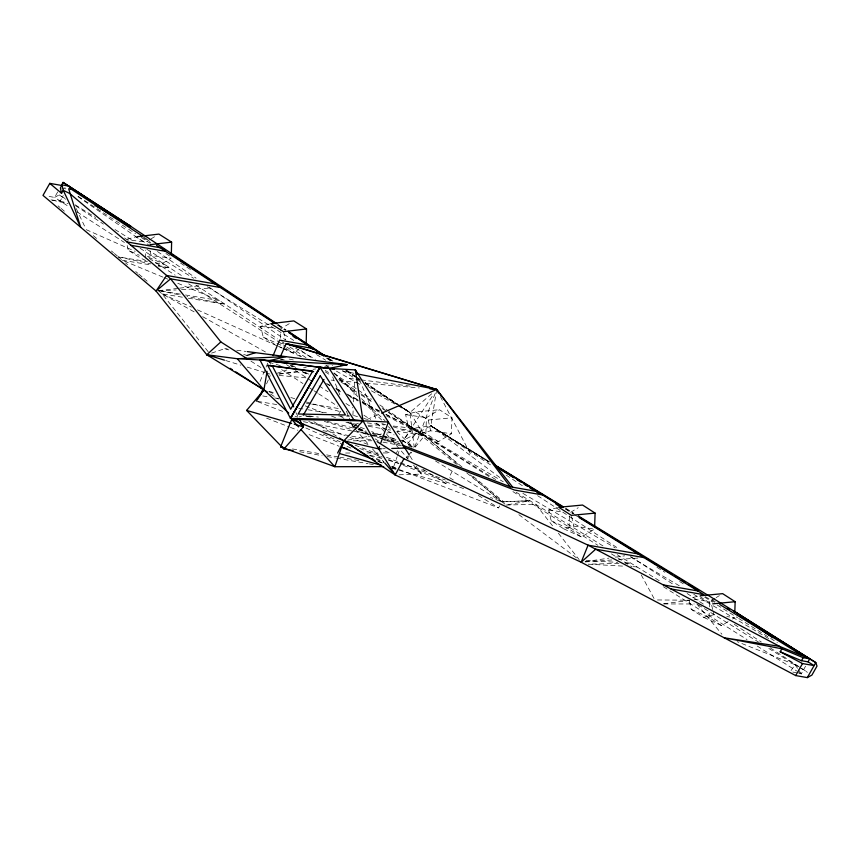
<?xml version="1.0" encoding="UTF-8"?>
<svg xmlns="http://www.w3.org/2000/svg" width="860" height="860" viewBox="0 0 860 860"><rect width="100%" height="100%" fill="white"/><g stroke="black" fill="none" stroke-linecap="round" stroke-linejoin="round"><path stroke-width="0.64" stroke-dasharray="4.3 3.22" d="M145.415 258.043L145.609 250.045M280.478 338.195L280.704 328.864L289.444 323.564M438.396 441.675L425.883 433.612L426.42 417.637L439.46 409.725L451.973 417.788L451.435 433.762L438.396 441.675L420.572 433.472L408.059 425.41L405.619 414.66L415.692 411.972L439.46 409.725M557.549 507.637L548.734 509.991L551.174 520.73L563.687 528.792L573.76 526.105L594.55 529.083L581.51 536.995L568.997 528.943L569.492 514.302M728.097 621.64L721.583 625.596L709.07 617.544L709.242 612.223M709.425 606.891L709.597 601.57L715.036 598.27M354.062 427.818L352.32 425.808L352.535 421.819M352.89 415.165L353.256 408.5M353.611 401.846L354.761 380.55M436.665 389.494L430.849 425.84L402.673 440.707L398.933 440.718M393.719 466.604L397.127 456.735M397.556 455.51L399.685 449.339M414.81 446.899L435.719 391.999M260.096 381.378L265.589 368.263M266.095 367.08L268.094 362.307M266.557 383.893L270.233 375.53M396.481 452.919L397.599 450.704M400.986 444.039L433.709 393.955M391.805 468.248L445.996 483.471L448.06 479.396M452.199 471.258L449.092 477.364L454.725 480.837M392.096 466.776L498.617 507.905L499.649 505.873M57.695 191.952L54.599 197.413L46.87 196.069M51.041 199.896L60.146 201.079L63.242 195.618M798.822 673.337L801.24 673.853L805.562 666.21M338.346 414.8L340.882 411.026M406.737 459.466L411.575 452.263M791.028 670.563L795.134 664.737L737.149 641.657M407.575 443.728L417.25 431.978M415.187 447.114L424.517 435.784L409.93 412.499L398.76 405.049M406.092 457.939L407.737 455.983M408.565 455.004L411.037 452.07M431.72 393.762L409.93 412.499L414.176 446.877M150.177 239.402L145.802 242.047L128.258 239.854M151.263 238.736L154.542 236.747M283.273 348.472L293.045 352.89L298.506 349.579M570.621 512.302L578.232 507.69M716.122 597.614L719.379 595.636M732.451 619.007L734.623 617.684L726.818 616.566M64.898 198.445L59.2 194.919L54.599 197.413L69.176 206.884M350.837 422.142L352.32 425.808L358.426 423.174M366.983 419.497L380.432 413.703M211.571 353.116L224.772 348.655L227.427 349.01M277.232 373.219L286.821 369.972M299.173 416.928L301.527 416.132M127.022 239.209L135.912 236.833L148.629 244.863M147.382 256.635L151.188 255.613L171.248 258.118L158.143 266.073L170.087 268.03L158.466 265.536M274.877 344.484L263.224 337.109L260.655 326.359L269.546 323.983M281.016 343.796L283.553 343.108M420.572 433.472L430.645 430.785L451.435 433.762M692.579 597.582L698.879 595.905M689.344 600.979L691.246 609.342L703.749 617.394L713.821 614.707L716.423 615.083M466.69 472.849L506.088 505.078L529.878 500.713L501.713 501.799L490.437 497.445M347.73 440.116L381.614 433.999M386.828 433.053L392.042 432.107M585.133 561.655L608.869 558.14M615.459 557.172L624.693 555.807M278.984 373.95L297.323 371.445M313.04 369.305L315.663 368.94M663.716 603.784L689.494 600.377M158.67 290.712L178.267 288.326M179.579 288.164L199.176 285.778M279.027 374.1L297.517 371.993M415.692 411.972L428.205 420.035L451.973 417.788M585.187 561.946L611.89 559.967M618.566 559.484L638.593 558M303.601 367.8L306.235 367.618M324.693 366.274L332.605 365.704M435.461 460.938L501.713 501.799L529.878 500.713M158.745 290.884L176.171 289.938M181.525 289.648L211.023 288.046M357.169 428.904L352.32 425.808L356.244 425.678M368.048 425.313L378.54 424.98L408.274 459.057M382.592 448.759L385.215 448.673M399.104 474.806L421.4 474.096L416.369 466.174M506.088 505.078L535.543 504.218L554.302 528.051M618.91 563.418L588.519 564.171L623.79 566.17M625.521 563.257L630.799 563.117L625.553 562.816M353.202 440.804L371.961 440.771M384.022 440.75L397.675 440.718M345.656 453.026L351.02 453.016M367.102 452.983L377.819 452.962M383.184 452.951L389.881 452.94L382.399 450.038M663.748 603.957L694.203 603.957M657.481 599.957L689.451 600.194M338.722 416.014L345.301 416.143M346.612 416.175L349.246 416.229M632.949 566.654L636.862 566.869L638.109 569.148M586.154 560.57L617.673 562.365M279.102 375.444L305.816 377.819M331.186 380.088L333.852 380.324M339.195 380.797L357.889 382.474M365.898 383.184L419.315 387.946M309.148 415.971L318.372 417.079M367.145 422.894L384.28 424.937M393.418 426.033L412.854 428.355L430.849 425.84L488.018 460.788M260.655 326.359L275.694 328.24M349.246 378.357L354.546 379.034M355.868 379.206L359.846 379.712M361.168 379.883L411.499 386.29M236.736 350.224L246.046 351.439M405.619 414.66L426.42 417.637M548.734 509.991L563.031 512.033M694.009 599.334L709.597 601.57M280.07 359.243L285.219 360.06L281.424 359.415M162.97 277.135L122.464 260.322L118.454 256.925L147.415 261.601M155.316 262.88L164.529 264.364L148.629 257.323M122.464 260.322L151.564 265.03M180.288 294.12L158.111 290.476L162.11 293.862L194.575 312.115M185.513 294.98L219.44 300.57L176.472 282.736M208.217 351.772L162.11 293.862L183.072 297.313M188.319 298.183L224.987 304.236L186.964 296.41M262.773 395.955L269.395 397.062M274.684 397.933L278.651 398.599M306.429 403.211L310.406 403.867M311.728 404.082L339.506 408.693M257.656 401.394L277.5 404.694M298.667 408.21L306.601 409.521M307.923 409.747L326.445 412.821M307.826 416.014L314.394 417.121M345.967 422.475L356.491 424.26M368.327 426.27L386.742 429.387M388.053 429.613L390.687 430.054M61.694 188.147L66.951 189.06L64.726 187.598M292.443 448.931L318.748 453.521M326.639 454.897L338.474 456.961M339.786 457.197L359.523 460.637M299.688 451.737L322.048 455.628M327.316 456.552L335.207 457.928M336.518 458.154L368.08 463.658M369.402 463.895L373.348 464.583M391.762 467.786L397.019 468.711L392.16 466.539M303.473 421.679L353.073 431.193M354.385 431.451L371.348 434.698M372.66 434.956L383.098 436.955M384.398 437.202L396.148 439.46M322.962 430.623L350.375 435.88M351.686 436.127L372.563 440.137M383.012 442.137L401.287 445.641M342.301 370.972L354.105 373.294M159.423 290.744L180.406 295.055M792.759 672.047L797.607 673.079M118.454 256.925L150.726 263.87M289.089 359.05L294.238 360.157M52.352 200.186L68.026 203.616M346.763 415.294L349.3 415.928M310.352 417.003L303.881 415.348L310.256 417.24M327.208 421.335L353.137 427.99M358.319 429.323L366.091 431.322M372.573 432.978L380.356 434.977L371.595 431.58M382.84 435.612L396.481 439.116M60.146 201.079L66.155 202.724M370.391 455.262L383.291 458.885M388.462 460.337L398.782 463.228M400.072 463.594L424.582 470.474M269.062 391.332L275.469 393.16M290.841 397.556L294.69 398.653M306.224 401.953L342.097 412.219M353.632 415.52L357.481 416.616M363.887 418.444L366.446 419.185M381.829 423.582L385.667 424.679M393.106 426.807L424.517 435.784L378.142 403.791M324.295 421.411L351.095 429.366M357.481 431.258L368.962 434.676M370.241 435.052L380.442 438.084M381.722 438.46L399.363 443.706M224.772 348.655L229.814 350.203M243.702 354.46L248.755 355.997M268.954 362.189L280.317 365.672M225.718 360.544L240.864 365.177M247.175 367.113L264.858 372.531M266.116 372.907L269.9 374.068M352.32 425.808L357.33 427.742M358.577 428.226L366.102 431.129M372.369 433.548L383.646 437.912M384.893 438.396L399.932 444.201M355.094 445.179L378.905 454.37M386.43 457.284L445.329 480.02M378.314 461.444L383.323 463.389M268.943 391.805L275.2 394.224M305.246 405.866L322.769 412.66M331.53 416.057L336.539 418.003M347.805 422.367L359.071 426.732M360.329 427.216L365.328 429.161M382.829 435.934L398.771 442.115M408.349 445.824L411.94 447.221M368.155 433.397L358.147 429.527L369.305 436.654M373.165 435.343L400.695 445.996M257.581 401.663L285.036 412.305M295.023 416.175L297.517 417.143M308.751 421.497L344.946 435.525M349.945 437.46L369.908 445.2M359.663 448.415L382.184 457.133M388.451 459.552L398.459 463.433M403.469 465.367L466.045 489.587M266.611 418.175L289.111 426.893M290.358 427.377L297.861 430.279M309.106 434.633L339.098 446.265M377.841 461.272L384.087 463.701M391.59 466.604L397.019 468.711M164.196 277.64L167.883 279.167M86.226 229.663L135.17 251.356M305.816 427.957L352.03 448.597M376.347 459.466L383.646 462.734M127.183 245.519L128.323 250.303L139.309 255.269M145.921 260.548L141.04 258.333L128.323 250.303M263.224 337.109L280.317 344.849L284.563 347.537M278.382 346.257L282.048 347.913M162.11 293.862L191.404 307.106M197.499 309.869L281.693 347.935M282.918 348.493L301.215 356.771M408.059 425.41L425.883 433.612M551.174 520.73L568.997 528.943M563.687 528.792L581.51 536.995M691.246 609.342L709.07 617.544M703.749 617.394L721.583 625.596M323.296 434.031L340.291 441.889M369.435 455.37L384.001 462.11M290.669 365.543L293.056 366.769M302.58 371.66L308.536 374.723M327.585 384.517L329.971 385.742M335.927 388.795L341.882 391.859M347.827 394.923L360.931 401.652M362.125 402.265L379.98 411.445M385.936 414.509L414.52 429.194L385.957 414.337M291.97 365.435L296.721 367.908M305.053 372.24L308.622 374.1M326.467 383.388L330.036 385.248M335.991 388.333L341.936 391.429M346.698 393.912L357.405 399.481M362.167 401.953L380.012 411.241M290.594 365.629L292.959 366.865M302.43 371.832L308.353 374.928M336.754 389.816L342.678 392.912M349.784 396.632L358.061 400.975M362.802 403.458L379.367 412.133M386.473 415.853L424.517 435.784L397.255 431.172L412.854 428.355L503.25 481.761M295.56 348.16L315.405 359.319M325.908 365.231L328.24 366.543M336.41 371.144L362.082 385.581M371.423 390.838L397.094 405.275M398.266 405.931L409.93 412.499L398.739 405.071M202.691 316.684L266.45 352.546M522.88 493.361L615.244 547.928M630.251 556.796L679.894 586.122M693.74 594.314L768.786 638.647M565.762 508.314L573.77 513.205M489.211 461.734L430.849 425.84L502.208 479.353M565.869 508.883L573.878 513.807M489.028 461.82L430.849 425.84L492.673 466.281M565.299 508.98L573.233 513.882M574.372 514.592L577.769 516.688M711.833 599.592L715.23 601.688M495.65 479.547L412.854 428.355L402.673 440.707L413.155 447.168M516.183 492.242L603.591 546.293M617.2 554.7L659.33 580.758M697.987 604.666L758.563 642.119M768.851 648.483L798.488 666.812M799.606 667.5L807.433 672.337M797.854 671.714L803.261 675.1M478.353 495.414L498.617 507.905M423.389 469.528L445.996 483.471M75.142 204.809L95.643 217.526M115.004 229.534L133.214 240.832M146.888 249.314L193.575 278.274M207.238 286.756L293.776 340.442M316.555 354.567L325.66 360.222M342.742 370.821L355.277 378.583M356.406 379.292L359.824 381.41M367.8 386.355L396.267 404.017M400.825 406.844L409.93 412.499L398.771 405.135M488.942 461.981L430.849 425.84L488.792 462.089M705.372 596.636L714.477 602.312M656.933 567.299L664.887 572.276M679.658 581.51L684.205 584.359M704.652 597.152L712.607 602.129M717.143 604.967L737.601 617.77M738.729 618.48L777.365 642.646M489.114 476.558L412.854 428.355L456.391 464.335M512.904 491.597L597.883 545.304M611.471 553.904L631.81 566.751M663.436 586.746L747.028 639.582M757.187 646.01L796.725 670.993M285.617 348.203L293.045 352.89M250.97 361.157L262.139 368.273M270.588 394.106L278.361 399.062M313.868 421.712L337.163 436.579M699.922 596.571L711.392 603.957L713.015 611.127M77.067 211.969L124.42 242.477M149.231 258.462L175.16 275.168M188.695 283.875L285.713 346.376M286.842 347.096L301.505 356.545M325.209 371.821L330.853 375.454M341.001 381.99L356.803 392.171M361.318 395.073L372.606 402.351M382.764 408.887L387.279 411.8M388.408 412.52L424.517 435.784L388.838 412.262M78.195 196.392L135.547 233.748M141.169 237.414L150.167 243.273M165.905 253.528L170.409 256.463M180.525 263.052L191.769 270.373M326.714 358.287L331.218 361.211M345.827 370.735L354.825 376.594M355.954 377.336L360.447 380.26M364.952 383.194L397.556 404.437M398.685 405.167L409.93 412.499L400.954 406.608M286.541 364.661L289.906 366.865M295.507 370.52L306.719 377.852M307.837 378.583L311.202 380.776M319.049 385.904L328.015 391.762M345.957 403.48L352.675 407.866M363.877 415.187L370.606 419.583M376.207 423.238L386.29 429.828M387.409 430.559L394.127 434.945M401.975 440.073L412.402 446.888M281.618 369.596L302.913 383.506M309.643 387.903L313.008 390.096M314.126 390.827L317.49 393.02M318.608 393.762L337.668 406.21M340.582 416.251L343.925 418.433M350.611 422.808L358.416 427.904M359.534 428.635L368.456 434.461M375.143 438.826L378.486 441.019M506.164 475.107L524.149 486.867M537.629 495.693L617.437 547.895M630.928 556.721L673.649 584.66M687.129 593.486L703.996 604.515M734.343 624.371L761.315 642.011M770.313 647.903L800.66 667.747M801.789 668.489L807.411 672.165M142.846 237.403L150.704 242.552M326.886 358.05L331.379 360.996M345.967 370.563L357.19 377.916M358.308 378.658L360.555 380.131M365.048 383.065L399.835 405.877M144.308 237.36L148.78 240.305M277.425 325.123L285.251 330.283M327.316 358.018L331.777 360.963M346.29 370.542L355.223 376.422M365.274 383.055L397.653 404.394L365.263 382.711M59.2 194.919L65.779 199.251M75.669 205.776L103.436 224.084M124.539 238.005L128.989 240.929M140.094 248.25L182.427 276.167M195.886 285.036L277.543 338.883M282.015 341.829L284.252 343.301M289.841 346.988L306.612 358.05M325.209 370.305L328.552 372.52M338.603 379.142L356.459 390.913M360.931 393.858L373.208 401.964M382.141 407.844L384.377 409.317M277.909 324.908L285.746 330.1M328.251 358.308L332.734 361.275M347.279 370.929L355.105 376.121M356.223 376.863L359.587 379.099M365.177 382.808L397.621 404.329M278.167 324.629L285.982 329.842M329.531 358.878L332.885 361.114M347.397 370.8L355.212 376.003M77.981 196.671L145.297 243.122M157.434 251.496L196.058 278.156M209.302 287.294L285.445 339.829M300.903 350.493L311.933 358.104M334.002 373.337L357.179 389.322M358.287 390.085L371.531 399.223M518.87 514.667L579.586 560.193M461.927 466.948L423.776 435.106L458.197 464.55M473.279 476.418L504.207 502.24M58.082 205.852L60.092 207.55M61.092 208.41L65.113 211.807M93.278 235.629L97.309 239.037M111.402 250.97L113.423 252.668M114.423 253.517L117.444 256.076M125.517 262.902L127.559 264.622M135.708 271.524L137.74 273.243M138.761 274.103L142.835 277.543M143.846 278.414L147.92 281.854M470.334 474.946L501.713 501.799M334.088 372.982L356.599 394.063M361.49 398.653L384.979 420.647M396.718 431.645L413.359 447.232M333.97 373.1L357.825 396.567M362.598 401.265L381.679 420.046M388.365 426.625L390.268 428.506M413.531 465.077L421.4 474.096M354.943 428.817L368.94 444.856M372.434 448.866L383.807 461.895M696.847 603.957L721.905 634.239M558.376 533.243L578.769 559.15M795.134 664.737L797.843 668.79M798.521 669.8L801.24 673.853M409.908 455.983L413.499 461.637M641.205 574.856L654.202 598.796M440.363 396.557L471.774 456.531M269.47 361.952L270.696 364.307M295.894 412.531L298.356 417.24M76.218 208.561L85.677 228.491M359.458 379.701L375.96 418.852M332.648 376.949L340.022 395.267M346.419 411.155L350.353 420.927M283.531 331.68L285.52 340.044M150.049 250.84L151.188 255.613M713.284 612.32L713.821 614.707M571.588 516.548L573.76 526.105M428.205 420.035L430.645 430.785"/><path stroke-width="1.29" d="M171.344 254.13L171.624 242.133L158.906 234.092L137.181 236.683M306.149 344.935L306.525 328.95L293.808 320.909L270.814 323.65L283.531 331.68L306.525 328.95M594.647 526.417L595.088 513.108L582.575 505.046L558.807 507.292L571.32 515.355L595.088 513.108M734.795 612.363L735.149 601.71L722.647 593.658L700.201 595.776M267.062 371.359L263.934 389.86L246.616 410.424L283.908 448.985L303.387 426.872L303.494 424.26M395.417 473.742L395.181 474.935L581.177 562.236L795.704 675.573L807.303 677.605L811.904 675.1L817 666.091L815.796 662.587L733.838 611.062L578.339 516M380.862 442.771L388.365 422.002L363.049 420.873L343.817 440.825L334.852 466.711L280.607 446.867L291.733 419.433L294.475 418.508L303.387 426.872L294.195 424.206M377.121 441.631L403.921 458.724L395.181 474.935L378.658 448.888L379.539 446.437M273.093 355.631L279.586 340.141L307.611 345.032M260.128 395.525L263.278 388.354M280.296 356.932L286.068 343.785L312.803 348.45M247.368 351.611L347.107 364.651L329.197 368.402L320.2 367.381L290.497 418.411L259.849 359.76L329.197 368.402L355.341 369.908L409.188 454.843M337.614 453.037L343.817 440.825L378.658 448.888L381.281 448.802M115.681 217.279L63.092 182.395L61.393 185.405L49.794 183.374L43 195.392L156.058 291.035L206.776 354.739L263.934 389.86L288.745 413.133M62.071 184.911L60.372 187.91L61.544 193.317L63.242 190.318L62.071 184.911L68.65 186.061L130.774 226.33L277.049 323.876M780.203 651.783L801.466 660.695L808.034 661.834L814.097 665.586L802.498 663.565L780.203 651.783L781.901 648.784L779.611 646.365L588.079 545.175L403.921 458.724M801.466 660.695L803.165 657.685L809.733 658.835L808.034 661.834M795.704 675.573L802.498 663.565M807.303 677.605L815.796 662.587L753.532 624.285M290.411 418.239L319.952 367.22L329.197 368.402L363.049 420.873L378.658 448.888M319.952 367.22L290.497 418.411L299.581 419.583L303.387 426.872M303.214 415.294L323.973 379.421M256.334 401.179L263.934 389.86L237.36 358.738L206.776 354.739L220.826 341.925L247.615 359.018M381.657 413.176L436.665 389.494L512.711 487.222M246.96 355.492L255.355 352.654M268.847 360.781L285.939 356.653L237.36 358.738L347.107 364.651L340.549 365.543M149.909 244.713L171.624 242.133M712.703 603.838L735.149 601.71M340.517 365.135L347.107 364.651M391.773 448.469L404.888 448.049M383.678 466.625L334.852 466.711L301.193 429.806M290.691 418.422L353.804 419.702L363.049 420.873L355.341 369.908L356.879 373.573M298.538 426.893L291.733 419.433L363.049 420.873M429.989 388.903L432.666 389.139M259.849 359.76L320.2 367.381M267.739 365.371L312.76 371.047L290.669 409.231L267.739 365.371L313.663 371.692M432.698 388.989L436.665 389.494L510.216 486.781L536.941 491.447M142.072 235.887L71.305 189.221L68.66 188.759L80.689 227.276L63.242 190.318L69.671 193.457L170.613 278.844L220.826 341.925M126.947 241.907L159.949 247.669M130.956 245.304L165.496 251.324M214.85 283.875L166.603 275.458L156.058 291.035L170.613 278.844L220.407 287.53M280.607 446.867L283.23 447.329M283.908 448.985L293.12 450.586M542.617 494.952L514.581 490.06L403.2 446.963M637.873 553.861L588.079 545.175L581.177 562.236L595.69 549.185L643.936 557.603M663.318 584.918L697.858 590.949M670.918 588.939L703.921 594.69L578.909 517.387M809.733 658.835L779.611 646.365L724.195 637.797L781.901 648.784L803.165 657.685M330.509 368.66L334.443 369.424M356.728 373.799L436.665 389.494L438.514 393.031M342.011 447.297L347.171 448.737M340.194 453.757L381.485 465.357M246.616 410.424L291.615 423.453M286.068 343.785L436.665 389.494L288.562 344.226L290.895 345.537M224.449 360.157L206.776 354.739L210.109 356.062M402.437 445.168L510.216 486.781M291.733 419.433L347.58 442.276M341.968 447.415L373.304 459.509M349.654 444.545L352.148 445.512M95.105 205.508L130.774 226.33L63.092 182.395M99.825 207.518L130.774 226.33M493.737 464.282L563.483 506.916M494.93 465.249L562.44 506.766M579.597 517.322L641.388 555.323M645.967 558.14L648.257 559.548M651.687 561.655L672.284 574.319M674.573 575.727L679.153 578.543M681.442 579.952L684.872 582.07M688.301 584.176L698.6 590.508M727.205 608.106L729.495 609.514M739.793 615.846L743.233 617.953M746.663 620.06L750.092 622.178M495.876 466.055L563.031 507.572M719.755 604.483L800.735 654.567M496.919 466.948L499.198 468.367M502.616 470.485L506.024 472.613M509.442 474.741L512.861 476.87M497.875 467.775L508.11 474.183M510.378 475.601L513.785 477.73M517.193 479.869L520.601 481.998M524.009 484.126L527.416 486.265M529.696 487.685L534.232 490.522M536.511 491.952L538.779 493.371M555.818 504.035L559.226 506.164M772.753 637.701L733.838 611.062L809.593 658.771M230.19 368.338L232.426 369.757M235.78 371.896L267.267 391.988M339.377 437.998L368.628 456.649M371.982 458.788L375.325 460.928M292.981 336.303L296.356 338.507M308.719 346.569L313.223 349.493M316.598 351.697L321.092 354.621M321.274 354.374L323.521 355.846M156.595 245.455L275.189 323.65M288.605 332.498L323.962 355.814M733.838 611.062L761.562 629.402M764.884 631.605L772.645 636.744M120.153 220.257L125.754 223.965M127.989 225.449L130.225 226.932M161.551 247.712L163.787 249.196M170.506 253.657L173.86 255.882M176.096 257.366L215.258 283.338M218.612 285.574L223.084 288.541M226.449 290.766L275.673 323.425M290.218 333.078L323.779 355.341M343.817 440.825L395.181 474.935L384.678 462.906M288.218 331.326L326.187 356.642M49.794 183.374L61.544 193.317M68.65 186.061L71.305 189.221M320.038 367.36L353.804 419.702M272.609 366.51L293.679 406.823M320.242 375.82L298.151 414.004L345.494 414.971L320.242 375.82"/></g></svg>
